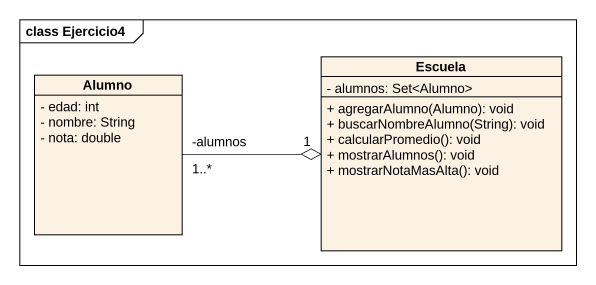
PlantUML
@startuml
mainframe class Ejercicio4
hide circle
hide empty members
skinparam classAttributeIconSize 0
class Alumno {
  - edad: int
  - nombre: String
  - nota: double
}
class Escuela {
  - alumnos: Set<Alumno>
  + agregarAlumno(Alumno): void
  + buscarNombreAlumno(String): void
  + calcularPromedio(): void
  + mostrarAlumnos(): void
  + mostrarNotaMasAlta(): void
}
Alumno "-alumnos\n1..*" -right-o "1" Escuela
@enduml
